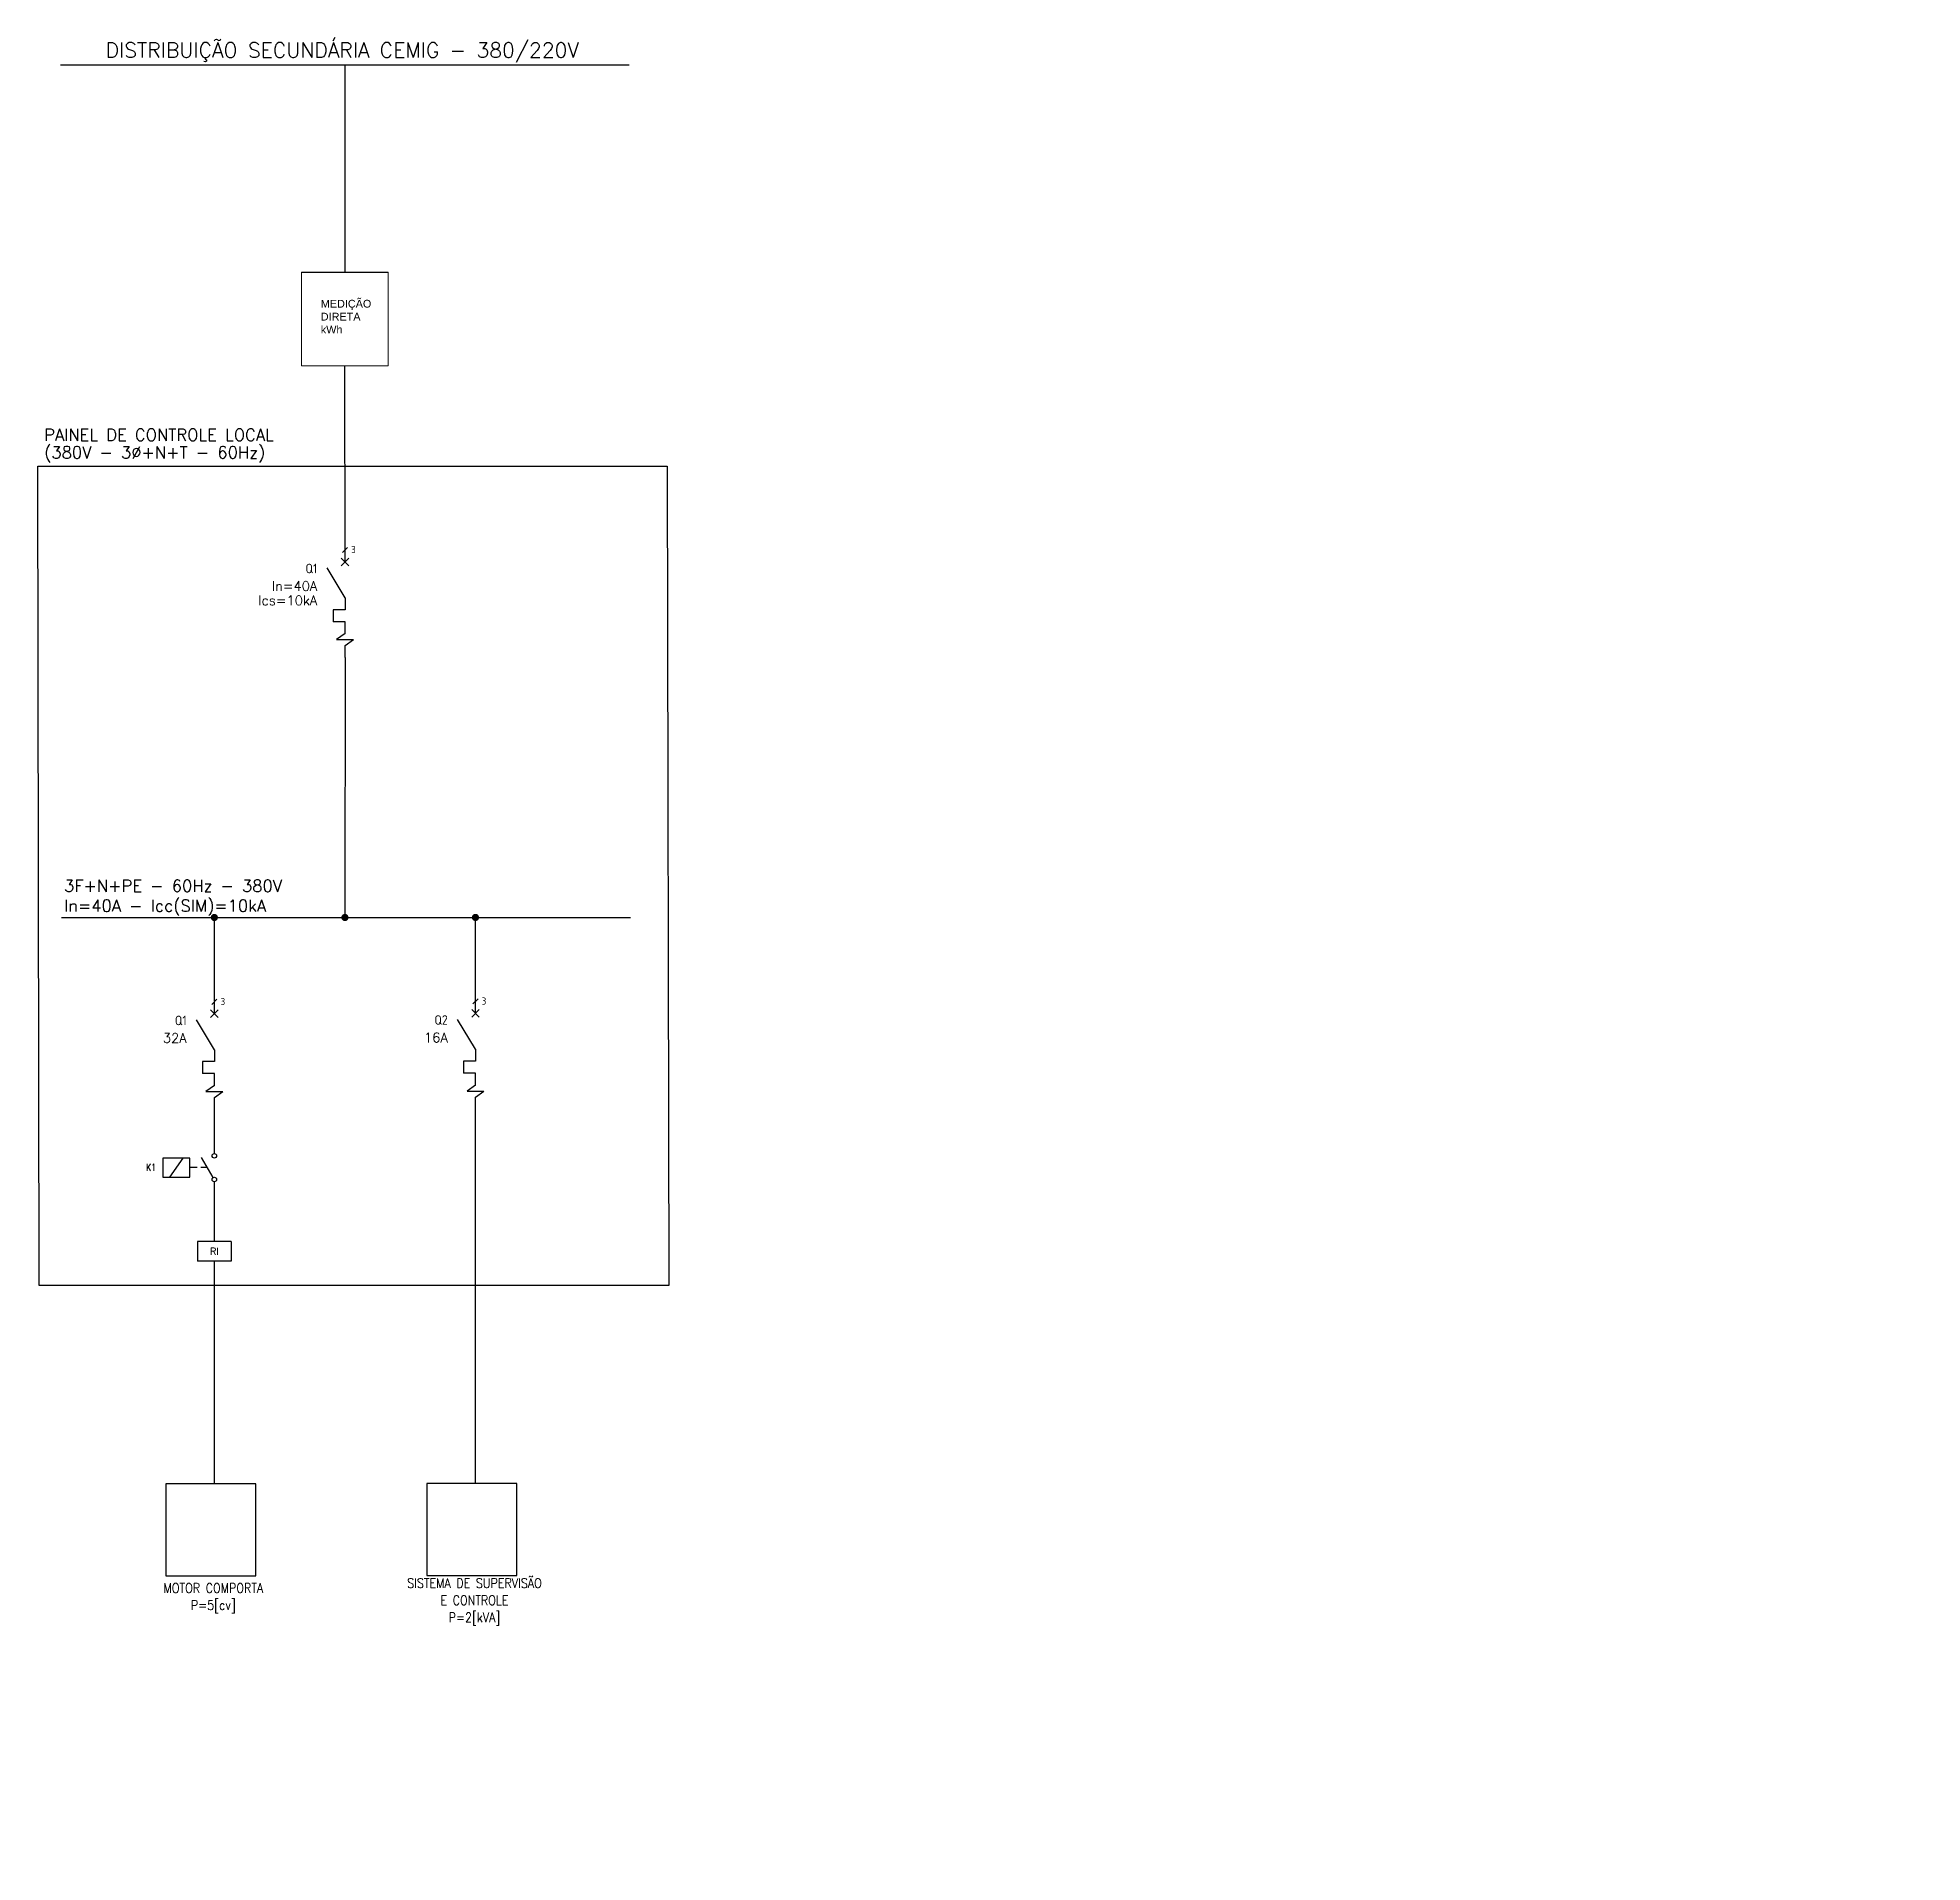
# Model space of a CAD drawing. Header units: metres. Extents: x 3816 to 4252, y 2494 to 2915.
import ezdxf
from ezdxf.enums import TextEntityAlignment as Align

# ---------------------------------------------------------------- set-up
doc = ezdxf.new("R2010")
doc.units = ezdxf.units.M
doc.header["$LTSCALE"] = 50
doc.header["$MEASUREMENT"] = 0
doc.header["$PDMODE"] = 1
doc.header["$PDSIZE"] = 10
for name, pattern in [('CONTINUA', [0.6, 0.2, 0.2, 0.2]), ('DASHDOTX2', [2, 1, -0.5, 0, -0.5]), ('PHANTOM', [63.5, 31.75, -6.35, 6.35, -6.35, 6.35, -6.35])]:
    doc.linetypes.add(name, pattern=pattern)
for name, color, linetype in [('1', 1, 'CONTINUOUS'), ('2', 7, 'CONTINUOUS'), ('3', 1, 'CONTINUOUS'), ('5', 1, 'CONTINUOUS'), ('condutores', 1, 'CONTINUOUS'), ('EL_TEXTO', 2, 'CONTINUOUS'), ('LIMITE', 4, 'DASHDOTX2')]:
    doc.layers.add(name, color=color, linetype=linetype)
doc.layers.add('EPLAN311', color=1, linetype='CONTINUOUS', lineweight=25)
doc.styles.add('ARIAL', font='arial.ttf', dxfattribs={"height": 50})
doc.styles.add('R120', font='simplex.shx', dxfattribs={"height": 3})
doc.styles.add('R80', font='simplex.shx', dxfattribs={"height": 2})
doc.styles.add('ROMANS', font='romans.shx', dxfattribs={"width": 0.9})
doc.styles.add('SIMPLEX', font='isocp.shx')

# ---------------------------------------------------------------- blocks, each defined once
blk = doc.blocks.new('*U5')
at = {"layer": '1'}
blk.add_line((-0.53, -0.53), (0.53, 0.53), dxfattribs=at)
at = {"layer": '3', "color": 1}
for p, q in [((0.8, -1.7), (-0.8, -3.3)), ((-0.8, -1.7), (0.8, -3.3)), ((0, -12.5), (-2.5, -12.5)), ((-2.5, -12.5), (-2.5, -15)), ((0, -15), (-2.5, -15))]:
    blk.add_line(p, q, dxfattribs=at)
at = {"layer": '3'}
for p, q in [((0, -17.5), (-1.75, -18.75)), ((-1.75, -18.75), (1.75, -18.75)), ((0, -20), (1.75, -18.75))]:
    blk.add_line(p, q, dxfattribs=at)
at = {"layer": '5'}
for p, q in [((0, -2.5), (0, 0)), ((0, -22.5), (0, -20))]:
    blk.add_line(p, q, dxfattribs=at)
at = {"layer": '5', "color": 1}
for p, q in [((0, -10), (-3.75, -3.76)), ((0, -10), (0, -12.5)), ((0, -17.5), (0, -15))]:
    blk.add_line(p, q, dxfattribs=at)
at = {"layer": '2', "style": 'SIMPLEX'}
blk.add_attdef('POLOS', text='', height=1.5, dxfattribs=at).set_placement((1.3, 0.08), align=Align.MIDDLE_LEFT)
at = {"layer": 'EL_TEXTO', "color": 1, "style": 'SIMPLEX'}
blk.add_attdef('TAG', text='', height=2, dxfattribs=at).set_placement((-5.79, -3.88), align=Align.MIDDLE_RIGHT)
at = {"layer": 'EL_TEXTO', "style": 'ROMANS'}
for tag, p in [('CORRNOM', (-5.79, -7.54)), ('CAPINTERR', (-5.79, -10.54)), ('AJMAGN', (-5.79, -16.54)), ('AJTERM', (-5.79, -13.54))]:
    blk.add_attdef(tag, text='', height=2, dxfattribs=at).set_placement(p, align=Align.MIDDLE_RIGHT)
blk = doc.blocks.new('*U6')
at = {"layer": '1'}
blk.add_line((-0.53, -0.53), (0.53, 0.53), dxfattribs=at)
at = {"layer": '3', "color": 1}
for p, q in [((0.8, -1.7), (-0.8, -3.3)), ((-0.8, -1.7), (0.8, -3.3)), ((0, -12.5), (-2.5, -12.5)), ((-2.5, -12.5), (-2.5, -15)), ((0, -15), (-2.5, -15))]:
    blk.add_line(p, q, dxfattribs=at)
at = {"layer": '3'}
for p, q in [((0, -17.5), (-1.75, -18.75)), ((-1.75, -18.75), (1.75, -18.75)), ((0, -20), (1.75, -18.75))]:
    blk.add_line(p, q, dxfattribs=at)
at = {"layer": '5'}
for p, q in [((0, -2.5), (0, 0)), ((0, -22.5), (0, -20))]:
    blk.add_line(p, q, dxfattribs=at)
at = {"layer": '5', "color": 1}
for p, q in [((0, -10), (-3.75, -3.76)), ((0, -10), (0, -12.5)), ((0, -17.5), (0, -15))]:
    blk.add_line(p, q, dxfattribs=at)
at = {"layer": '2', "style": 'SIMPLEX'}
blk.add_attdef('POLOS', text='', height=1.5, dxfattribs=at).set_placement((1.3, 0.08), align=Align.MIDDLE_LEFT)
at = {"layer": 'EL_TEXTO', "color": 1, "style": 'SIMPLEX'}
blk.add_attdef('TAG', text='', height=2, dxfattribs=at).set_placement((-5.79, -3.88), align=Align.MIDDLE_RIGHT)
at = {"layer": 'EL_TEXTO', "style": 'ROMANS'}
for tag, p in [('CORRNOM', (-5.79, -7.54)), ('CAPINTERR', (-5.79, -10.54)), ('AJMAGN', (-5.79, -16.54)), ('AJTERM', (-5.79, -13.54))]:
    blk.add_attdef(tag, text='', height=2, dxfattribs=at).set_placement(p, align=Align.MIDDLE_RIGHT)
blk = doc.blocks.new('*U4')
at = {"layer": '1'}
blk.add_line((-0.53, -0.53), (0.53, 0.53), dxfattribs=at)
at = {"layer": '3', "color": 1}
for p, q in [((0.8, -1.7), (-0.8, -3.3)), ((-0.8, -1.7), (0.8, -3.3)), ((0, -12.5), (-2.5, -12.5)), ((-2.5, -12.5), (-2.5, -15)), ((0, -15), (-2.5, -15))]:
    blk.add_line(p, q, dxfattribs=at)
at = {"layer": '3'}
for p, q in [((0, -17.5), (-1.75, -18.75)), ((-1.75, -18.75), (1.75, -18.75)), ((0, -20), (1.75, -18.75))]:
    blk.add_line(p, q, dxfattribs=at)
at = {"layer": '5'}
for p, q in [((0, -2.5), (0, 0)), ((0, -22.5), (0, -20))]:
    blk.add_line(p, q, dxfattribs=at)
at = {"layer": '5', "color": 1}
for p, q in [((0, -10), (-3.75, -3.76)), ((0, -10), (0, -12.5)), ((0, -17.5), (0, -15))]:
    blk.add_line(p, q, dxfattribs=at)
at = {"layer": '2', "style": 'SIMPLEX'}
blk.add_attdef('POLOS', text='', height=1.5, dxfattribs=at).set_placement((1.3, 0.08), align=Align.MIDDLE_LEFT)
at = {"layer": 'EL_TEXTO', "color": 1, "style": 'SIMPLEX'}
blk.add_attdef('TAG', text='', height=2, dxfattribs=at).set_placement((-5.79, -3.88), align=Align.MIDDLE_RIGHT)
at = {"layer": 'EL_TEXTO', "style": 'ROMANS'}
for tag, p in [('CORRNOM', (-5.79, -7.54)), ('CAPINTERR', (-5.79, -10.54)), ('AJMAGN', (-5.79, -16.54)), ('AJTERM', (-5.79, -13.54))]:
    blk.add_attdef(tag, text='', height=2, dxfattribs=at).set_placement(p, align=Align.MIDDLE_RIGHT)

msp = doc.modelspace()

# ---------------------------------------------------------------- linework, layer by layer
at = {"layer": '2', "ltscale": 0.1, "const_width": 0.829, "elevation": 93.91}
for points in [[(3856.78, 2711.76, 1), (3857.61, 2711.76, 1)], [(3886.93, 2711.76, 1), (3887.76, 2711.76, 1)], [(3917.07, 2711.76, 1), (3917.9, 2711.76, 1)]]:
    msp.add_lwpolyline(points, format="xyb", close=True, dxfattribs=at)
at = {"layer": '3', "ltscale": 0.1}
for p, q in [((3857.2, 2692.42, 93.91), (3857.2, 2711.76, 93.91)), ((3917.49, 2692.52), (3917.49, 2711.34, 93.91)), ((3857.2, 2657.24, 93.91), (3857.2, 2670.17, 93.91)), ((3917.49, 2581.08), (3917.49, 2670.26)), ((3917.49, 2643.92), (3917.49, 2670.26)), ((3857.2, 2580.99, 93.91), (3857.2, 2632.38, 93.91))]:
    msp.add_line(p, q, dxfattribs=at)
at = {"layer": '3', "linetype": 'Continuous'}
for p, q in [((3846.93, 2651.77, 93.91), (3849.97, 2656.15, 93.91)), ((3856.94, 2651.69, 93.91), (3854.24, 2656.36, 93.91)), ((3853.2, 2653.98, 93.91), (3851.61, 2653.98, 93.91)), ((3855.62, 2653.98, 93.91), (3854.05, 2653.98, 93.91)), ((3857.2, 2636.92, 93.91), (3857.2, 2650.73, 93.91)), ((3853.33, 2636.92, 93.91), (3853.33, 2632.38, 93.91)), ((3861.07, 2636.92, 93.91), (3853.33, 2636.92, 93.91)), ((3861.07, 2636.92, 93.91), (3861.07, 2632.38, 93.91)), ((3861.07, 2632.38, 93.91), (3853.33, 2632.38, 93.91))]:
    msp.add_line(p, q, dxfattribs=at)
at = {"layer": '3', "linetype": 'Continuous', "elevation": 93.91}
msp.add_lwpolyline([(3851.57, 2656.15), (3845.33, 2656.15), (3845.33, 2651.77), (3851.57, 2651.77)], close=True, dxfattribs=at)
at = {"layer": '3', "elevation": 93.91}
msp.add_lwpolyline([(3866.75, 2580.93), (3846, 2580.93), (3846, 2559.73), (3866.75, 2559.73)], close=True, dxfattribs=at)
at = {"layer": '3'}
msp.add_lwpolyline([(3927.04, 2581.02), (3906.29, 2581.02), (3906.29, 2559.82), (3927.04, 2559.82)], close=True, dxfattribs=at)
at = {"layer": '3', "linetype": 'Continuous'}
for centre in [(3857.2, 2656.72, 93.91), (3857.2, 2651.25, 93.91)]:
    msp.add_circle(centre, 0.515, dxfattribs=at)
at = {"layer": 'condutores', "linetype": 'CONTINUA', "lineweight": 25}
for p in [(4251.53, 2685.02), (4243.25, 2683.34), (4006.09, 2634.35), (4014.38, 2636.03), (4099.08, 2628.51), (4090.8, 2626.84), (4004.47, 2543.29), (4012.76, 2544.97), (4003.64, 2493.54), (4011.93, 2495.22)]:
    msp.add_point(p, dxfattribs=at)
at = {"layer": 'EPLAN311', "linetype": 'Continuous', "lineweight": 25, "ltscale": 4}
msp.add_line((3821.7, 2908.7), (3952.94, 2908.7), dxfattribs=at)
at = {"layer": 'EPLAN311', "ltscale": 3}
for p, q in [((3887.32, 2908.7), (3887.32, 2860.76)), ((3877.29, 2860.76), (3897.35, 2860.76)), ((3821.93, 2711.76, 93.91), (3953.29, 2711.76, 93.91))]:
    msp.add_line(p, q, dxfattribs=at)
at = {"layer": 'EPLAN311', "linetype": 'Continuous', "lineweight": 0, "ltscale": 4}
for p, q in [((3877.29, 2860.76), (3877.29, 2839.17)), ((3897.35, 2839.17), (3897.35, 2860.76)), ((3877.29, 2839.17), (3897.35, 2839.17))]:
    msp.add_line(p, q, dxfattribs=at)
at = {"layer": 'EPLAN311', "color": 1, "linetype": 'Continuous', "lineweight": 25, "ltscale": 4}
for p, q in [((3887.36, 2793.88), (3887.32, 2839.17)), ((3887.36, 2771.78), (3887.34, 2712.05))]:
    msp.add_line(p, q, dxfattribs=at)
at = {"layer": 'LIMITE', "color": 7, "linetype": 'PHANTOM', "ltscale": 0.3}
msp.add_lwpolyline([(3816.41, 2816.02), (3961.76, 2816.02), (3962.09, 2626.75), (3816.74, 2626.75)], close=True, dxfattribs=at)

# ---------------------------------------------------------------- block references
at = {"layer": '3'}
ref = msp.add_blockref('*U5', (3887.36, 2796.64), dxfattribs=dict(at, xscale=1.104789002183372, yscale=1.104789002183372, zscale=1.104789002183372))
ref.add_attrib('TAG', 'Q1', dxfattribs={"layer": 'EL_TEXTO', "color": 0, "height": 2.21, "style": 'SIMPLEX'}).set_placement((3880.96, 2792.36), align=Align.MIDDLE_RIGHT)
ref.add_attrib('CORRNOM', 'In=40A', dxfattribs={"layer": 'EL_TEXTO', "height": 2.21, "style": 'ROMANS'}).set_placement((3880.96, 2788.31), align=Align.MIDDLE_RIGHT)
ref.add_attrib('CAPINTERR', 'Ics=10kA', dxfattribs={"layer": 'EL_TEXTO', "height": 2.21, "style": 'ROMANS'}).set_placement((3880.96, 2784.99), align=Align.MIDDLE_RIGHT)
ref.add_attrib('POLOS', '3', dxfattribs={"layer": '2', "height": 1.66, "style": 'SIMPLEX'}).set_placement((3888.8, 2796.73), align=Align.MIDDLE_LEFT)
ref = msp.add_blockref('*U6', (3857.2, 2692.27, 93.91), dxfattribs=dict(at, xscale=1.104789002183372, yscale=1.104789002183372, zscale=1.104789002183372))
ref.add_attrib('TAG', 'Q1', dxfattribs={"layer": 'EL_TEXTO', "color": 0, "height": 2.21, "style": 'SIMPLEX'}).set_placement((3850.8, 2687.98, 93.91), align=Align.MIDDLE_RIGHT)
ref.add_attrib('CORRNOM', '32A', dxfattribs={"layer": 'EL_TEXTO', "height": 2.21, "style": 'ROMANS'}).set_placement((3850.8, 2683.93, 93.91), align=Align.MIDDLE_RIGHT)
ref.add_attrib('POLOS', '3', dxfattribs={"layer": '2', "height": 1.66, "style": 'SIMPLEX'}).set_placement((3858.64, 2692.35, 93.91), align=Align.MIDDLE_LEFT)
ref = msp.add_blockref('*U4', (3917.49, 2692.36), dxfattribs=dict(at, xscale=1.104789002183372, yscale=1.104789002183372, zscale=1.104789002183372))
ref.add_attrib('TAG', 'Q2', dxfattribs={"layer": 'EL_TEXTO', "color": 0, "height": 2.21, "style": 'SIMPLEX'}).set_placement((3911.09, 2688.08), align=Align.MIDDLE_RIGHT)
ref.add_attrib('CORRNOM', '16A', dxfattribs={"layer": 'EL_TEXTO', "height": 2.21, "style": 'ROMANS'}).set_placement((3911.09, 2684.02), align=Align.MIDDLE_RIGHT)
ref.add_attrib('POLOS', '3', dxfattribs={"layer": '2', "height": 1.66, "style": 'SIMPLEX'}).set_placement((3918.93, 2692.45), align=Align.MIDDLE_LEFT)

# ---------------------------------------------------------------- texts
at = {"layer": 'EL_TEXTO', "style": 'ROMANS'}
msp.add_text('DISTRIBUIÇÃO SECUNDÁRIA CEMIG - 380/220V', height=3.4506, dxfattribs=at).set_placement((3886.73, 2910.35), align=Align.CENTER)
at = {"layer": 'EL_TEXTO', "style": 'R120'}
for s, p in [('PAINEL DE CONTROLE LOCAL ', (3817.92, 2821)), ('(380V - 3Ø+N+T - 60Hz)', (3817.92, 2816.96))]:
    msp.add_text(s, height=2.76, dxfattribs=at).set_placement(p, align=Align.BOTTOM_LEFT)
at = {"layer": 'EL_TEXTO', "style": 'ROMANS'}
for s, p in [('3F+N+PE - 60Hz - 380V', (3822.51, 2719.08)), ('In=40A - Icc(SIM)=10kA', (3822.51, 2714.48))]:
    msp.add_text(s, height=2.762, dxfattribs=at).set_placement(p, align=Align.MIDDLE_LEFT)
at = {"layer": 'EL_TEXTO', "ltscale": 10, "style": 'R80', "width": 0.8}
msp.add_text('K1', height=1.6, dxfattribs=at).set_placement((3843.69, 2653.23, 93.91), align=Align.RIGHT)
at = {"layer": 'EL_TEXTO'}
for s, insert, char_height, width, attachment_point, style in [('MEDIÇÃO \\P DIRETA\\P   kWh', (3881.77, 2850.52), 1.791, 0.1605, 4, 'ARIAL'), ('RI', (3857.2, 2634.65, 93.91), 1.6, 7.7409, 5, 'R80')]:
    msp.add_mtext(s, dxfattribs=dict(at, insert=insert, char_height=char_height, width=width, attachment_point=attachment_point, style=style))
at = {"layer": 'EL_TEXTO', "char_height": 2.2096, "attachment_point": 2, "line_spacing_factor": 1.074406, "style": 'ROMANS'}
for s, insert, width in [('{\\W0.85;SISTEMA DE SUPERVISÃO E CONTROLE\\PP=2[kVA]}', (3917.25, 2559.13), 35.1841), ('{\\W0.85;MOTOR COMPORTA\\PP=5[cv]}', (3856.96, 2557.99, 93.91), 26.0562)]:
    msp.add_mtext(s, dxfattribs=dict(at, insert=insert, width=width))

doc.saveas('drawing.dxf')
